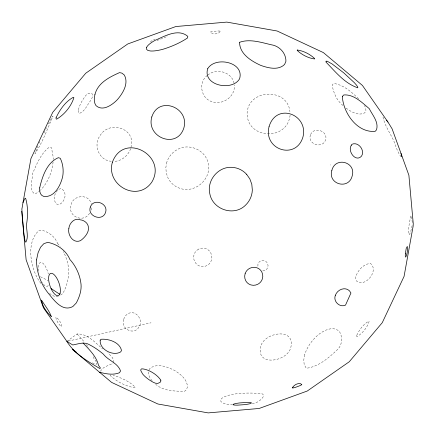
<?xml version="1.0" encoding="UTF-8"?>
<svg xmlns="http://www.w3.org/2000/svg" width="435" height="435" viewBox="0 0 435 435"><rect width="100%" height="100%" fill="white"/><g stroke="black" fill="none" stroke-linecap="round" stroke-linejoin="round"><path stroke-width="0.33" stroke-dasharray="2.17 1.63" d="M53.081 162.027C51.934 172.255 47.959 182.602 40.656 190.003M91.16 210.078L91.654 207.239M412.141 225.591L410.558 232.323L409.215 234.818C407.894 228.544 409.563 222.062 410.863 215.907L411.108 215.733M130.94 147.411C136.639 128.363 109.18 119.734 99.996 135.742C92.938 145.143 99.136 160.597 111.164 161.233M290.101 115.204C287.263 141.723 245.949 139.146 247.151 112.426C249.168 88.669 287.714 87.718 289.917 111.681M113.214 362.48L113.682 360.675L112.453 357.603L107.945 352.828M110.398 374.959L110.224 375.514C116.863 381.751 126.025 386.508 135.057 387.743L135.225 387.188C129.391 381.131 121.022 377.895 113.187 375.16M149.058 369.919L149.504 368.858C156.584 362.551 167.268 366.754 174.625 370.489C180.53 374.198 187.539 379.483 187.425 387.183L186.316 389.831L184.543 391.282C174.816 391.212 163.419 391.13 155.719 384.328M37.954 145.758L34.979 153.647C42.847 142.142 47.284 128.869 53.021 116.281L52.548 116.286L51.912 117.222L48.28 124.035M39.177 143.039L39.917 141.408M43.968 132.795L46.496 127.591M130.674 148.678C128.097 155.746 121.436 161.341 113.736 161.434M383.295 117.097L383.028 117.445C385.008 125.911 390.081 133.11 393.762 140.809C395.986 146.339 397.459 152.549 401.418 157.16M89.626 213.188C83.471 223.655 67.028 216.277 71.074 204.684C73.21 194.858 88.996 193.472 91.241 203.884M58.339 296.501L55.196 296.73L51.238 294.778L48.725 292.554M207.316 75.418C197.876 82.541 200.888 98.897 212.459 101.823C222.954 105.292 235.716 96.287 234.247 84.934M100.425 371.343C103.111 366.188 108.783 365.944 113.062 363.084M40.221 190.421L38.927 191.677L35.79 193.559L34.18 193.624C28.699 188.627 32.696 180.161 32.456 173.826C36.66 164.365 40.645 153.718 49.16 147.291L50.922 147.188L51.95 148.705C51.738 152.413 53.587 155.773 53.206 159.504M66.865 341.372L77.093 333.977C87.565 333.471 95.227 342.834 102.671 348.908M60.579 295.039L62.809 293.587C67.441 285.202 69.703 275.268 68.154 265.584A28.297 16.612 72.5 0 0 63.32 251.566M207.832 75.086C216.451 67.675 232.029 71.976 234.171 83.58M157.062 40.488L163.647 37.992A9.641 1.066 -20.1 0 0 167.72 35.849M68.192 341.083L151.016 322.803M252.246 403.577C256.742 403.153 260.826 400.553 263.251 396.763L263.447 395.029L262.245 393.8C253.235 392.762 243.861 392.805 234.759 394.001A21.054 5.617 -4.3 0 0 222.508 397.813L220.806 399.379L220.572 400.929L221.812 402.348A22.75 6.068 -4.3 0 0 232.453 404.903M262.767 270.918C266.66 271.293 269.303 266.611 267.471 263.327A5.399 5.34 -52.7 0 0 264.436 260.744L261.767 260.592L260.505 261.038A4.997 4.937 -52.7 0 0 257.977 264.04L257.873 266.709M330.393 164.898L330.785 164.99M92.361 362.833L95.053 364.079L96.896 364.095L96.69 362.388M40.422 276.758L48.024 280.504M150.967 41.918L150.684 41.738L150.994 41.341A9.641 1.066 -20.1 0 1 155.067 39.199M346.026 108.076C351.029 111.724 357.657 115.781 363.975 113.263C367.086 111.659 365.933 107.836 364.454 105.553M342.97 105.477C336.772 100.534 333.737 93.204 332.248 85.733L332.77 84.151L334.433 83.542C344.395 85.271 352.317 92.731 359.375 99.501M77.093 333.977L84.352 341.948M152.109 380.745C149.857 378.2 148.21 374.97 148.395 371.506M86.358 344.563L88.762 347.706M96.32 361.833L93.922 358.473L93.15 356.2M40.89 283.359C35.463 276.562 32.913 268.205 31.358 259.782C29.781 249.842 30.95 237.401 38.987 230.566L42.315 230.294C48.921 232.306 55.114 236.683 57.594 243.497M412.266 222.541L411.809 218.843A9.081 0.609 84.9 0 0 411.113 215.727M57.594 243.497A28.297 16.612 72.5 0 1 60.15 246.547M48.247 285.49A12.414 4.437 74.8 0 1 42.331 282.456M38.677 271.135A12.414 4.437 74.8 0 1 41.591 262.479A12.414 4.437 74.8 0 1 48.318 273.974M78.354 110.376L78.322 112.04L78.757 113.051L79.632 113.339C84.118 111.556 86.527 106.776 88.914 102.856C90.828 100.398 93.541 97.021 92.084 93.764L91.132 93.128C86.755 92.215 84.787 97.119 82.683 99.947A19.423 7.188 -53.8 0 0 78.86 108.174L78.354 110.376M54.114 196.848C55.093 214.912 71.954 196.364 61.852 188.975L60.927 188.551C57.018 189.078 55.278 193.575 54.114 196.848M356.662 335.521L356.629 336.304L357.021 336.581C362.496 333.373 367.26 327.582 369.119 321.514L368.728 321.237C363.252 324.227 359.261 329.926 356.662 335.521M355.781 276.714L355.667 278.976L356.292 280.82C364.932 288.443 379.412 270.559 370.511 263.463C363.665 263.681 357.755 270.423 355.781 276.714M123.665 319.54C120.288 329.061 134.502 335.912 139.135 326.707C143.8 319.692 135.269 308.975 127.683 313.901A19.423 13.18 45.6 0 0 123.665 319.54M304.636 354.84L303.76 360.006L304.168 364.47L306.256 368.266C318.909 366.776 329.349 357.287 338.294 348.816C342.285 344.275 342.655 336.799 339.517 331.671C333.569 325.521 324.244 330.138 318.654 334.477C312.221 339.811 307.126 346.82 304.636 354.84M166.877 162.021L165.844 167.502L166.262 173.027L168.111 178.225A22.75 21.603 -42.7 0 0 180.52 188.54C195.38 193.401 211.763 178.828 208.229 163.478C205.652 150.113 189.345 142.8 177.545 149.422A21.054 19.994 -42.7 0 0 166.882 162.021M310.449 134.937C307.099 144.039 322.346 149.238 325.483 140.179C328.833 131.076 313.586 125.873 310.449 134.937M260.739 346.293C255.53 366.781 286.953 362.067 290.754 347.728C295.963 327.234 264.54 331.954 260.739 346.293M55.995 317.349L55.849 317.664C56.583 321.063 58.611 324.396 61.34 326.554L61.824 326.228C61.09 322.83 59.062 319.497 56.332 317.343L55.995 317.349M220.153 31.537C218.239 34.566 213.204 34.604 210.627 32.424L210.159 32.212L210.861 31.842A4.997 0.593 -5.2 0 1 213.998 31.276L217.897 30.999A5.399 0.642 -5.2 0 1 220.273 31.173L220.153 31.537M198.518 249.152L196.582 250.549A9.641 9.456 41.7 0 0 193.684 256.993L193.901 259.407L194.733 261.674L196.109 263.648A8.923 8.749 41.7 0 0 202.438 266.611L204.803 266.383L207.027 265.546L208.963 264.148A9.641 9.456 41.7 0 0 211.867 257.699L211.644 255.291L210.817 253.023L209.442 251.049A8.923 8.749 41.7 0 0 203.107 248.086L200.742 248.309L198.518 249.152"/><path stroke-width="0.65" d="M21.859 208.871L22.131 213.59A21.94 0.343 85.2 0 0 24.007 234.922L25.078 241.18L25.817 242.224C28.732 237.314 26.47 230.479 26.453 224.873C27.976 216.086 28.106 206.712 25.611 198.208L24.752 198.686L22.995 202.574L22.016 208.479M22.995 202.574L30.934 158.59L52.727 112.328L85.749 73.232L127.749 43.968L175.86 26.53L226.814 22.103L277.133 30.999L323.39 52.597L362.426 85.439L387.938 122.039L392.12 128.842L408.889 175.267L413.25 223.759L413.141 226.129L404.066 276.41L382.273 322.672L349.251 361.768L307.251 391.032L259.14 408.47L208.186 412.897L157.867 404.001L111.61 382.403L72.574 349.561M401.837 156.79L401.026 153.457M99.544 372.251C106.058 373.888 113.008 375.361 119.494 372.735L120.549 370.968C117.82 362.921 108.195 360.582 103.291 354.068C99.039 350.545 94.536 347.299 89.588 344.814C84.314 341.442 78.344 343.982 72.781 344.982L66.865 341.372L43.413 307.724L26.111 259.733L21.75 211.241M51.047 288.519L59.671 294.218M72.444 349.18L73.988 350.36M75.016 351.143L76.043 351.926M83.069 342.938C89.115 349.571 96.407 356.232 98.484 365.308L100.452 368.026L99.881 368.57C87.756 361.322 74.374 353.807 66.865 341.372M386.459 120.239L387.938 122.039M246.607 174.304L249.853 178.964L251.805 184.32L252.333 190.003A22.75 22.31 41.7 0 1 245.487 205.217C234.063 216.722 212.748 209.632 209.839 193.869C206.598 180.612 217.989 166.61 231.665 167.312A21.054 20.646 41.7 0 1 246.607 174.304M68.86 228.413C67.398 234.922 73.167 243.823 80.421 240.685C85.651 237.053 91.421 229.691 86.902 223.383A12.642 10.266 86.7 0 0 80.388 219.854C74.804 217.288 69.344 223.063 68.86 228.413M56.093 117.678L56.05 118.788L56.604 119.185C64.429 114.606 71.231 106.33 73.896 97.657L73.336 97.266C65.511 101.54 59.807 109.685 56.093 117.678M326.076 61.221L326.032 62.151C335.428 71.759 344.732 83.515 357.826 87.821L357.717 86.924L356.537 85.178L354.367 82.704L343.666 72.786L331.987 63.88L327.147 61.204L326.076 61.221M342.35 96.439C343.21 112.774 357.124 133.099 375.198 131.321L376.503 129.842C378.945 122.012 372.485 115.231 369.293 108.679C362.083 102.633 353.927 94.205 343.808 94.933L342.35 96.439M39.683 187.893C39.395 191.128 40.02 195.331 43.696 196.397C54.505 197.849 60.661 185.299 62.711 176.431C63.744 170.341 62.939 163.674 60.242 158.264L58.317 157.688C46.877 162.592 42.266 176.583 39.683 187.893M36.529 259.918C36.458 271.625 40.509 283.315 47.741 292.548C53.587 299.601 62.118 312.346 72.835 306.544L76.31 302.95C79.643 296.539 82.123 289.465 80.72 281.978A28.297 17.465 65.2 0 0 69.91 259.516C66.115 250.326 57.23 244.214 47.725 242.344L43.853 243.665L40.558 247.216L38.062 252.762L36.529 259.918M405.338 253.763L405.279 256.008L405.741 257.139C407.263 253.909 407.861 249.94 407.29 246.411L406.225 248.407L405.338 253.763M160.83 380.19L160.743 381.435L160.015 382.441C156.35 385.149 152.391 381.696 149.249 379.864A19.423 7.922 27.7 0 1 142.598 373.948L140.777 370.604L140.891 369.473L141.696 368.815C148.378 369.043 157.269 374.6 160.83 380.19M351.219 145.431C347.44 151.342 355.781 162.636 361.534 156.111C365.346 150.265 358.021 141.201 351.817 144.366L351.219 145.431M146.617 47.344L146.421 49.079L147.623 50.308L150.135 50.949A21.054 5.785 -19.6 0 0 163.462 49.117C171.917 46.463 180.302 42.782 187.577 37.927L187.811 36.382C178.219 28.112 164.696 36.197 154.969 40.411A22.75 6.253 -19.6 0 0 146.617 47.344M269.096 126.503C262.99 149.814 295.969 160.542 302.95 137.014C308.725 114.59 276.578 102.024 269.096 126.503M151.799 116.961C145.861 137.455 176.996 149.651 183.858 127.961C189.801 107.467 158.666 95.27 151.799 116.961M331.867 170.335C327.533 184.261 348.614 190.204 352.16 176.039C356.493 162.114 335.412 156.165 331.867 170.335M112.399 162.206C105.64 185.011 137.34 203.014 151.831 182.091C167.605 155.681 123.687 131.424 112.399 162.206M94.939 94.536C94.031 98.196 93.77 102.301 95.956 105.569C102.747 111.838 112.366 104.868 117.445 99.566C122.942 93.155 128.972 83.406 124.312 75.021L121.941 73.14L119.554 72.607C109.555 77.044 97.755 82.911 94.939 94.536M90.339 207.082C87.054 216.238 102.399 221.937 105.52 212.541C108.804 203.384 93.454 197.68 90.339 207.082M245.128 273.691L244.687 276.013L244.867 278.356L245.65 280.559A9.641 9.157 -42.7 0 0 250.908 284.93L253.23 285.311L255.59 285.077L257.825 284.245A8.923 8.472 -42.7 0 0 262.343 278.906L262.783 276.584L262.604 274.246L261.821 272.044A9.641 9.157 -42.7 0 0 256.563 267.672L254.241 267.291L251.881 267.525L249.646 268.357A8.923 8.472 -42.7 0 0 245.128 273.691M335.369 295.273C332.905 301.259 339.626 307.898 345.51 305.136L350.936 293.038L349.609 291.015A19.423 11.799 -63.8 0 0 343.873 288.769C340.072 289.025 336.668 291.722 335.369 295.273M100.191 340.208C99.207 349.425 113.285 356.656 120.767 351.85L121.49 350.398C119.674 342.176 108.609 338.631 101.061 339.273L100.191 340.208M207.674 68.757C202.525 85.516 232.121 91.633 239.571 78.817C244.715 62.058 215.124 55.941 207.674 68.757M297.306 50.02L297.187 50.411C301.83 54.777 308.246 58.105 314.565 58.97L314.684 58.584C310.041 54.217 303.63 50.884 297.306 50.02M292.902 387.123L292.287 387.906L292.924 387.982A4.997 0.555 -20.1 0 0 295.86 387.204L299.546 385.807A5.399 0.598 -20.1 0 0 301.825 384.605C300.085 382.039 294.337 384.344 292.902 387.123M239.767 42.233L239.576 42.695C239.854 54.136 251.403 61.117 260.706 65.375C268.156 68.001 278.215 70.693 284.599 64.451L285.92 61.308C286.105 53.206 279.406 45.958 271.44 44.805C261.304 42.489 249.935 38.623 239.767 42.233M60.112 293.195L59.448 294.729A11.761 4.736 70.9 0 1 51.276 289.068L50.107 286.263A11.761 4.736 70.9 0 1 53.293 274.012A11.761 4.736 70.9 0 1 60.112 293.195M51.292 316.495C47.458 312.982 43.244 307.762 41.95 302.211A9.081 0.424 70 0 1 41.51 300.101C44.821 305.506 49.068 310.432 51.292 316.495M233.377 404.262L233.051 404.577L233.356 404.838A9.641 1.147 -5.2 0 0 237.602 405.143L244.562 404.648A8.923 1.06 -5.2 0 0 250.163 403.647L251.419 402.979L251.12 402.718A9.641 1.147 -5.2 0 0 246.873 402.413L239.908 402.908A8.923 1.06 -5.2 0 0 234.307 403.908L233.377 404.262"/></g></svg>
